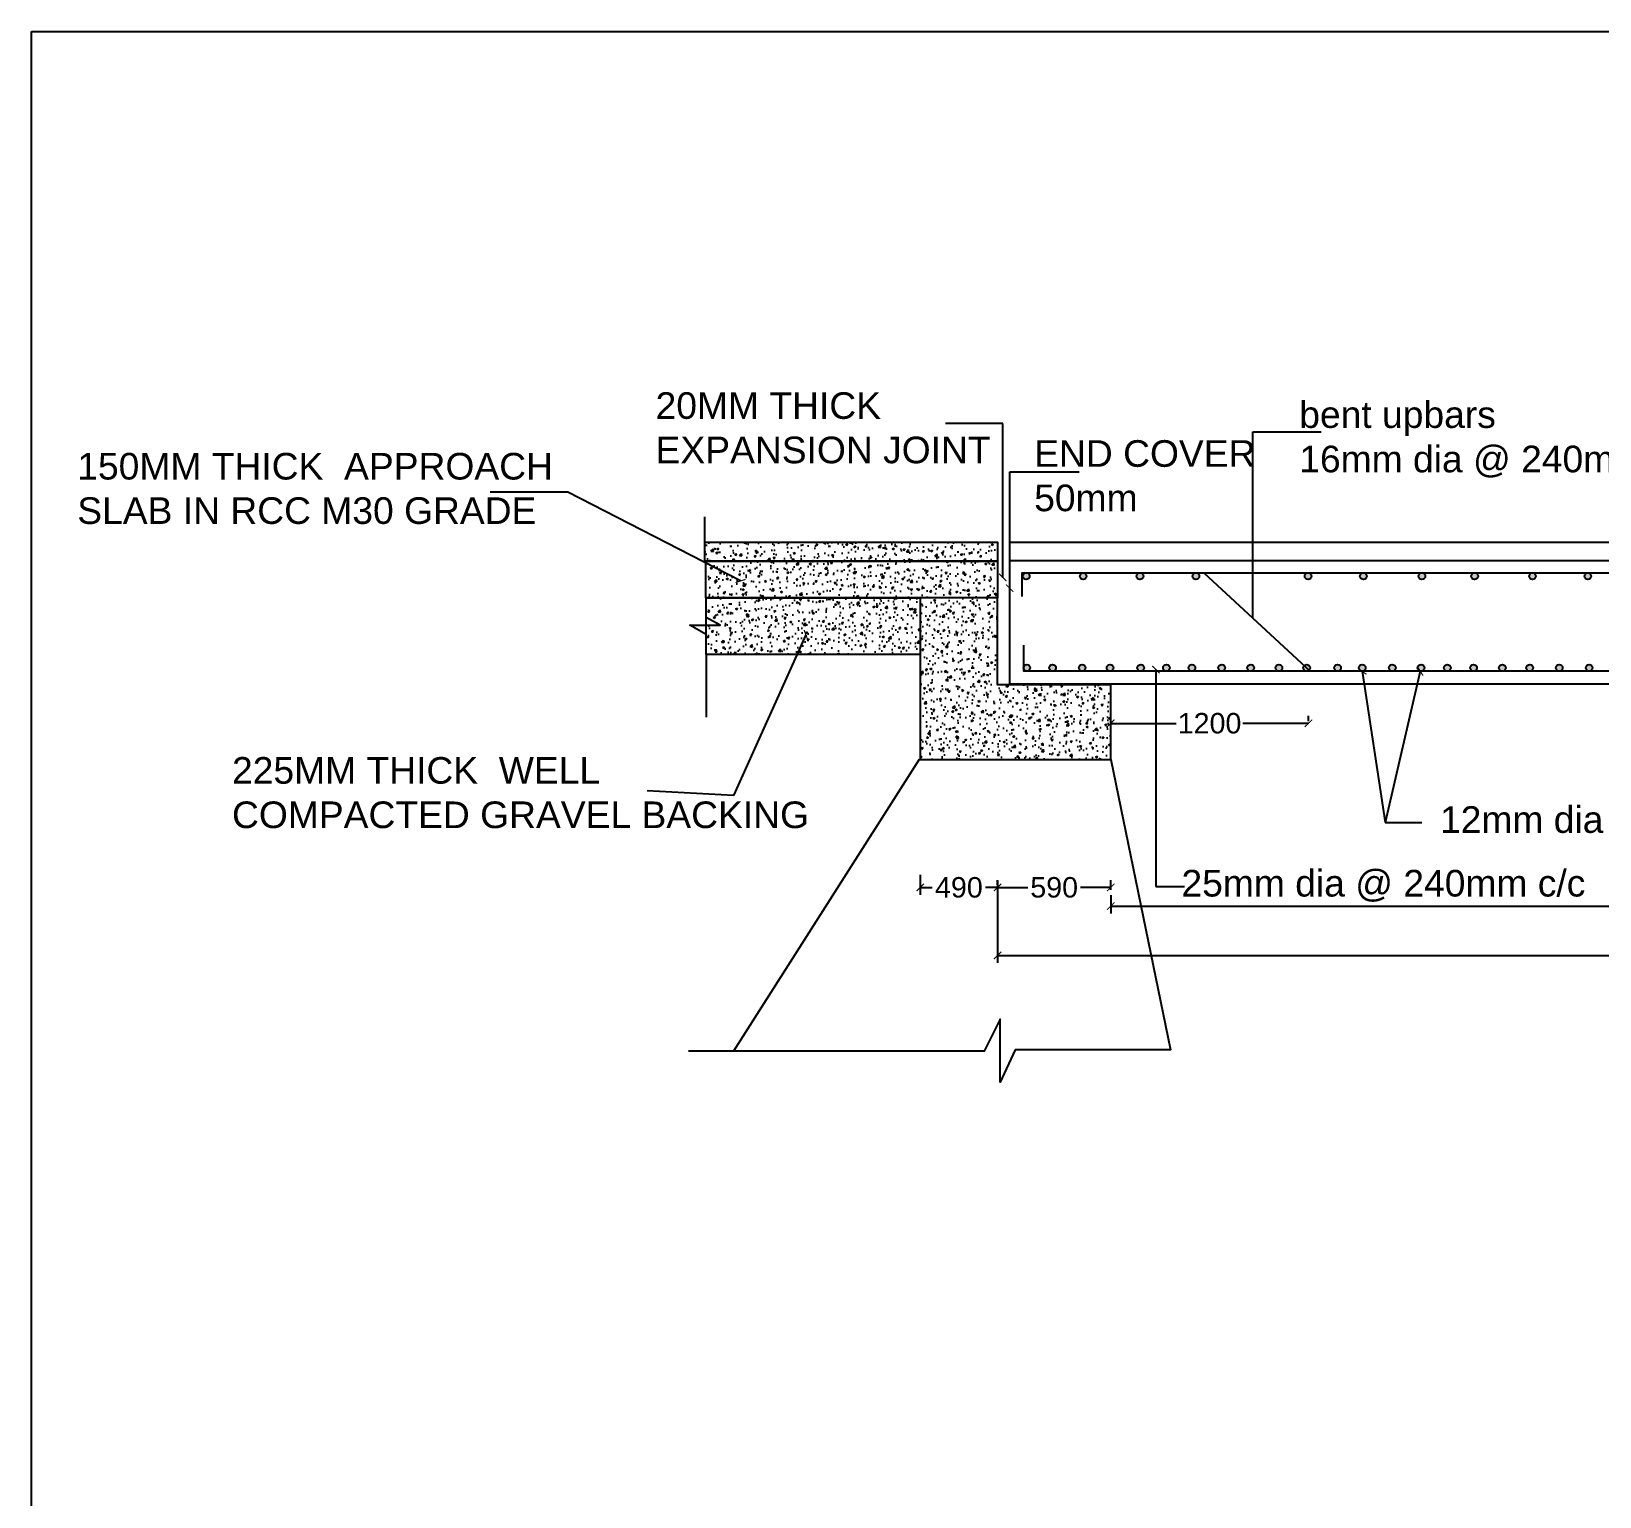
# Model space of a CAD drawing. Header units: inches. Extents: x 334 to 11487, y 261 to 10656.
# Drawn here: x 608.86 to 647.13, y 296.32 to 332.1 of the extents above; entities that cross this region are included whole.
import ezdxf

# ---------------------------------------------------------------- set-up
doc = ezdxf.new("R2010")
doc.units = ezdxf.units.IN
doc.header["$MEASUREMENT"] = 0
doc.layers.add('DIMENSION', color=255, linetype='Continuous')
doc.styles.get("Standard").update_dxf_attribs({"font": 'arial.ttf'})
doc.dimstyles.new('dig', dxfattribs={"dimtxt": 0.1875, "dimasz": 0.18, "dimexe": 0.18, "dimexo": 0.0625, "dimgap": 0.09, "dimtad": 0, "dimtih": 1, "dimtoh": 1, "dimdec": 4, "dimzin": 0, "dimdsep": 46, "dimtxsty": 'Standard', "dimblk": 'ARCHTICK', "dimcen": 0.09, "dimadec": 0, "dimazin": 0, "dimtfac": 1, "dimtdec": 4, "dimtofl": 0, "dimtmove": 0, "dimatfit": 3, "dimldrblk": 'ARCHTICK', "dimfxl": 1, "dimtolj": 1, "dimtzin": 0, "dimarcsym": 0})
pattern_1 = [(50, (198.6451, -229.39534), (0.46637983, -0.04080295), [0.0487668, -0.53643485]), (355, (198.6451, -229.39534), (-0.09021945, 0.48909342), [0.03901344, -0.42914788]), (100.451444, (198.68396, -229.39874), (0.37616037, 0.44829047), [0.0414454, -0.45589947]), (46.1842, (198.6451, -229.2653), (0.693946, -0.1076246), [0.0731502, -0.8046523]), (96.63564, (198.7029, -229.27426), (0.6077397, 0.63339535), [0.06216814, -0.6838496]), (351.18416, (198.6451, -229.2653), (0.6077397, 0.63339535), [0.0585202, -0.6437218]), (21, (198.7101, -229.2978), (0.38812332, -0.26179249), [0.0487668, -0.53643485]), (326, (198.7101, -229.2978), (0.15820948, 0.47151), [0.03901344, -0.42914788]), (71.451445, (198.74246, -229.3196), (0.5463328, 0.20971751), [0.0414454, -0.45589947]), (37.5, (198.6451, -229.39534), (0.00790663, 0.216455592), [0, -0.42394608, 0, -0.43565012, 0, -0.43077344]), (7.5, (198.6451, -229.39534), (0.17105414, 0.25645598), [0, -0.24838559, 0, -0.41419272, 0, -0.16418157]), (327.5, (198.5001, -229.39534), (0.34710419, -0.01466572), [0, -0.16255601, 0, -0.50717476, 0, -0.6729819]), (317.5, (198.43507, -229.39534), (0.37920168, 0.06509067), [0, -0.21132282, 0, -0.33681606, 0, -0.47791468])]

# ---------------------------------------------------------------- blocks, each defined once
blk = doc.blocks.new('_ArchTick')
at = {"color": 0, "linetype": 'ByBlock', "const_width": 0.15}
blk.add_lwpolyline([(-0.5, -0.5), (0.5, 0.5)], dxfattribs=at)
blk = doc.blocks.new('*D35')
at = {"layer": 'Defpoints', "color": 0, "ltscale": 0.02, "transparency": 16777216}
for p in [(635.196, 315.196), (640.022, 315.204), (640.022, 315.196)]:
    blk.add_point(p, dxfattribs=at)
at = {"layer": 'DIMENSION', "color": 0, "lineweight": -2, "ltscale": 0.02, "transparency": 16777216}
for p, q in [((635.196, 315.258), (635.196, 315.384)), ((640.022, 315.258), (640.022, 315.384)), ((635.196, 315.204), (636.797, 315.204)), ((640.022, 315.204), (638.421, 315.204))]:
    blk.add_line(p, q, dxfattribs=at)
at = {"layer": 'DIMENSION', "color": 0, "lineweight": -2, "ltscale": 0.02, "transparency": 16777216, "xscale": 0.18, "yscale": 0.18, "zscale": 0.18, "rotation": 180}
blk.add_blockref('_ArchTick', (635.196, 315.204), dxfattribs=at)
at = {"layer": 'DIMENSION', "color": 0, "lineweight": -2, "ltscale": 0.02, "transparency": 16777216, "xscale": 0.18, "yscale": 0.18, "zscale": 0.18}
blk.add_blockref('_ArchTick', (640.022, 315.204), dxfattribs=at)
at = {"layer": 'DIMENSION', "color": 0, "ltscale": 0.02, "transparency": 16777216, "insert": (637.609, 315.204), "char_height": 0.5, "attachment_point": 5}
blk.add_mtext('\\A1;1200', dxfattribs=at)
blk = doc.blocks.new('*D36')
at = {"layer": 'Defpoints', "color": 0, "ltscale": 0.02, "transparency": 16777216}
for p in [(630.549, 311.57), (632.435, 311.431), (632.435, 311.197)]:
    blk.add_point(p, dxfattribs=at)
at = {"layer": 'DIMENSION', "color": 0, "lineweight": -2, "ltscale": 0.02, "transparency": 16777216}
for p, q in [((630.549, 311.507), (630.549, 311.017)), ((630.549, 311.197), (630.841, 311.197)), ((632.435, 311.197), (632.144, 311.197)), ((632.435, 311.369), (632.435, 311.017))]:
    blk.add_line(p, q, dxfattribs=at)
at = {"layer": 'DIMENSION', "color": 0, "lineweight": -2, "ltscale": 0.02, "transparency": 16777216, "xscale": 0.18, "yscale": 0.18, "zscale": 0.18, "rotation": 180}
blk.add_blockref('_ArchTick', (630.549, 311.197), dxfattribs=at)
at = {"layer": 'DIMENSION', "color": 0, "lineweight": -2, "ltscale": 0.02, "transparency": 16777216, "xscale": 0.18, "yscale": 0.18, "zscale": 0.18}
blk.add_blockref('_ArchTick', (632.435, 311.197), dxfattribs=at)
at = {"layer": 'DIMENSION', "color": 0, "ltscale": 0.02, "transparency": 16777216, "insert": (631.492, 311.197), "char_height": 0.5, "attachment_point": 5}
blk.add_mtext('\\A1;490', dxfattribs=at)
blk = doc.blocks.new('*D37')
at = {"layer": 'Defpoints', "color": 0, "ltscale": 0.02, "transparency": 16777216}
for p in [(632.435, 311.197), (632.435, 311.197), (635.198, 311.074)]:
    blk.add_point(p, dxfattribs=at)
at = {"layer": 'DIMENSION', "color": 0, "lineweight": -2, "ltscale": 0.02, "transparency": 16777216}
for p, q in [((632.435, 311.26), (632.435, 311.377)), ((632.435, 311.197), (633.175, 311.197)), ((635.198, 311.197), (634.458, 311.197)), ((635.198, 311.136), (635.198, 311.377))]:
    blk.add_line(p, q, dxfattribs=at)
at = {"layer": 'DIMENSION', "color": 0, "lineweight": -2, "ltscale": 0.02, "transparency": 16777216, "xscale": 0.18, "yscale": 0.18, "zscale": 0.18, "rotation": 180}
blk.add_blockref('_ArchTick', (632.435, 311.197), dxfattribs=at)
at = {"layer": 'DIMENSION', "color": 0, "lineweight": -2, "ltscale": 0.02, "transparency": 16777216, "xscale": 0.18, "yscale": 0.18, "zscale": 0.18}
blk.add_blockref('_ArchTick', (635.198, 311.197), dxfattribs=at)
at = {"layer": 'DIMENSION', "color": 0, "ltscale": 0.02, "transparency": 16777216, "insert": (633.817, 311.197), "char_height": 0.5, "attachment_point": 5}
blk.add_mtext('\\A1;590', dxfattribs=at)
blk = doc.blocks.new('*D38')
at = {"layer": 'Defpoints', "color": 0, "ltscale": 0.02, "transparency": 16777216}
for p in [(635.198, 311.074), (678.544, 311.074), (678.544, 310.742)]:
    blk.add_point(p, dxfattribs=at)
at = {"layer": 'DIMENSION', "color": 0, "lineweight": -2, "ltscale": 0.02, "transparency": 16777216}
for p, q in [((635.198, 311.011), (635.198, 310.562)), ((678.544, 311.011), (678.544, 310.562)), ((635.198, 310.742), (655.6, 310.742)), ((678.544, 310.742), (658.142, 310.742))]:
    blk.add_line(p, q, dxfattribs=at)
at = {"layer": 'DIMENSION', "color": 0, "lineweight": -2, "ltscale": 0.02, "transparency": 16777216, "xscale": 0.18, "yscale": 0.18, "zscale": 0.18, "rotation": 180}
blk.add_blockref('_ArchTick', (635.198, 310.742), dxfattribs=at)
at = {"layer": 'DIMENSION', "color": 0, "lineweight": -2, "ltscale": 0.02, "transparency": 16777216, "xscale": 0.18, "yscale": 0.18, "zscale": 0.18}
blk.add_blockref('_ArchTick', (678.544, 310.742), dxfattribs=at)
at = {"layer": 'DIMENSION', "color": 0, "ltscale": 0.02, "transparency": 16777216, "insert": (656.871, 310.742), "char_height": 0.5, "attachment_point": 5}
blk.add_mtext('\\A1;S=8500', dxfattribs=at)
blk = doc.blocks.new('*D39')
at = {"layer": 'Defpoints', "color": 0, "ltscale": 0.02, "transparency": 16777216}
for p in [(632.435, 311.157), (681.279, 311.157), (681.279, 309.539)]:
    blk.add_point(p, dxfattribs=at)
at = {"layer": 'DIMENSION', "color": 0, "lineweight": -2, "ltscale": 0.02, "transparency": 16777216}
for p, q in [((632.435, 311.094), (632.435, 309.359)), ((681.279, 311.094), (681.279, 309.359)), ((632.435, 309.539), (656.021, 309.539)), ((681.279, 309.539), (657.693, 309.539))]:
    blk.add_line(p, q, dxfattribs=at)
at = {"layer": 'DIMENSION', "color": 0, "lineweight": -2, "ltscale": 0.02, "transparency": 16777216, "xscale": 0.18, "yscale": 0.18, "zscale": 0.18, "rotation": 180}
blk.add_blockref('_ArchTick', (632.435, 309.539), dxfattribs=at)
at = {"layer": 'DIMENSION', "color": 0, "lineweight": -2, "ltscale": 0.02, "transparency": 16777216, "xscale": 0.18, "yscale": 0.18, "zscale": 0.18}
blk.add_blockref('_ArchTick', (681.279, 309.539), dxfattribs=at)
at = {"layer": 'DIMENSION', "color": 0, "ltscale": 0.02, "transparency": 16777216, "insert": (656.857, 309.539), "char_height": 0.5, "attachment_point": 5}
blk.add_mtext('\\A1;9680', dxfattribs=at)

msp = doc.modelspace()

# ---------------------------------------------------------------- hatches: boundary and pattern name
at = {"layer": 'DIMENSION', "ltscale": 0.02}
h = msp.add_hatch(dxfattribs=at)
h.set_pattern_fill('AR-CONC', color=256, scale=0.065022)
h.set_pattern_definition(pattern_1)
h.paths.add_polyline_path([(632.43308, 319.16681), (625.31406, 319.16681), (625.31406, 318.27216), (632.43308, 318.27216)])
h.paths.add_polyline_path([(632.43308, 319.62614), (625.2961, 319.62614), (625.2961, 319.16681), (632.43308, 319.16681)])
h.paths.add_polyline_path([(630.54876, 318.26733), (625.32741, 318.26733), (625.32741, 317.7896), (625.66342, 317.5985), (625.32741, 317.5985), (625.32741, 316.88774), (630.54876, 316.88774)])
h = msp.add_hatch(color=256, dxfattribs=at)
h.paths.add_polyline_path([(635.9933, 318.79975, 0.35194172), (635.92847, 318.88045), (635.89286, 318.88045, 0.35194172), (635.82802, 318.79975, 1)])
h.paths.add_polyline_path([(634.60693, 318.79975, 0.35194172), (634.54209, 318.88045), (634.50648, 318.88045, 0.35194172), (634.44165, 318.79975, 1)])
h.paths.add_polyline_path([(633.21896, 318.79975, 0.35194172), (633.15413, 318.88045), (633.11852, 318.88045, 0.35194172), (633.05368, 318.79975, 1)])
h = msp.add_hatch(color=256, dxfattribs=at)
h.paths.add_polyline_path([(646.92337, 318.79975, 0.35194172), (646.85853, 318.88045), (646.82292, 318.88045, 0.35194172), (646.75809, 318.79975, 1)])
h.paths.add_polyline_path([(645.57159, 318.79975, 0.35194172), (645.50675, 318.88045), (645.47114, 318.88045, 0.35194172), (645.40631, 318.79975, 1)])
h.paths.add_polyline_path([(644.16036, 318.79975, 0.35194172), (644.09553, 318.88045), (644.05991, 318.88045, 0.35194172), (643.99508, 318.79975, 1)])
h.paths.add_polyline_path([(642.87409, 318.79975, 0.35194172), (642.80926, 318.88045), (642.77365, 318.88045, 0.35194172), (642.70881, 318.79975, 1)])
h.paths.add_polyline_path([(641.44477, 318.79975, 0.35194172), (641.37994, 318.88045), (641.34432, 318.88045, 0.35194172), (641.27949, 318.79975, 1)])
h.paths.add_polyline_path([(640.09632, 318.79975, 0.35194172), (640.03149, 318.88045), (639.99588, 318.88045, 0.35194172), (639.93104, 318.79975, 1)])
h.paths.add_polyline_path([(637.35802, 318.79975, 0.35194172), (637.29318, 318.88045), (637.25757, 318.88045, 0.35194172), (637.19274, 318.79975, 1)])
h = msp.add_hatch(dxfattribs=at)
h.set_pattern_fill('AR-CONC', color=256, scale=0.065022)
h.set_pattern_definition(pattern_1)
h.paths.add_polyline_path([(632.43308, 316.144), (632.43308, 318.27216), (630.54876, 318.27216), (630.54876, 316.88774), (630.54876, 314.31999), (635.19764, 314.31999), (635.19764, 316.144)])
h = msp.add_hatch(color=256, dxfattribs=at)
h.paths.add_polyline_path([(633.07607, 316.59349), (633.07607, 316.52278, 0.80020228), (633.23341, 316.55814, 0.80020228)])
h.paths.add_polyline_path([(633.86166, 316.55814, 1), (633.69638, 316.55814, 1)])
h.paths.add_polyline_path([(634.5825, 316.55814, 1), (634.41722, 316.55814, 1)])
h.paths.add_polyline_path([(635.09839, 316.55814, 1), (635.26367, 316.55814, 1)])
h.paths.add_polyline_path([(636.01097, 316.55814, 1), (635.84569, 316.55814, 1)])
h.paths.add_polyline_path([(636.47394, 316.55814, 1), (636.63922, 316.55814, 1)])
h.paths.add_polyline_path([(637.09559, 316.55814, 1), (637.26087, 316.55814, 1)])
h.paths.add_polyline_path([(637.82304, 316.55814, 1), (637.98832, 316.55814, 1)])
h.paths.add_polyline_path([(638.69594, 316.55814, 1), (638.53066, 316.55814, 1)])
h.paths.add_polyline_path([(639.21844, 316.55814, 1), (639.38372, 316.55814, 1)])
h.paths.add_polyline_path([(639.91631, 316.61199, 0.17935194), (639.89635, 316.55814, 0.66778381), (640.03736, 316.49964)])
h.paths.add_polyline_path([(639.91631, 316.61199), (640.03736, 316.49964, 0.1991962), (640.06163, 316.55814, 0.69584662)])
h.paths.add_polyline_path([(640.65026, 316.55814, 1), (640.81554, 316.55814, 1)])
h.paths.add_polyline_path([(641.25207, 316.55814, 1), (641.41735, 316.55814, 1)])
h.paths.add_polyline_path([(641.98614, 316.55814, 1), (642.15142, 316.55814, 1)])
h = msp.add_hatch(color=256, dxfattribs=at)
h.paths.add_polyline_path([(642.68714, 316.55814, 1), (642.85242, 316.55814, 1)])
h.paths.add_polyline_path([(643.32862, 316.55814, 1), (643.4939, 316.55814, 1)])
h.paths.add_polyline_path([(643.97011, 316.55814, 1), (644.13539, 316.55814, 1)])
h.paths.add_polyline_path([(644.67111, 316.55814, 1), (644.83639, 316.55814, 1)])
h.paths.add_polyline_path([(645.33905, 316.55814, 1), (645.50432, 316.55814, 1)])
h = msp.add_hatch(color=256, dxfattribs=at)
h.paths.add_polyline_path([(653.55565, 316.55814, 1), (653.72093, 316.55814, 1)])
h.paths.add_polyline_path([(652.90754, 316.55814, 1), (653.07282, 316.55814, 1)])
h.paths.add_polyline_path([(652.06105, 316.55814, 1), (652.22633, 316.55814, 1)])
h.paths.add_polyline_path([(651.69727, 316.55814, 1), (651.53199, 316.55814, 1)])
h.paths.add_polyline_path([(650.74502, 316.55814, 1), (650.9103, 316.55814, 1)])
h.paths.add_polyline_path([(650.1895, 316.55814, 1), (650.35478, 316.55814, 1)])
h.paths.add_polyline_path([(649.52818, 316.55814, 1), (649.69346, 316.55814, 1)])
h.paths.add_polyline_path([(648.79412, 316.55814, 1), (648.9594, 316.55814, 1)])
h.paths.add_polyline_path([(648.12618, 316.55814, 1), (648.29146, 316.55814, 1)])
h.paths.add_polyline_path([(647.49792, 316.55814, 1), (647.6632, 316.55814, 1)])
h.paths.add_polyline_path([(646.79031, 316.55814, 1), (646.95558, 316.55814, 1)])
h.paths.add_polyline_path([(646.05989, 316.55814, 1), (646.22517, 316.55814, 1)])

# ---------------------------------------------------------------- linework, layer by layer
for points in [[(608.85755, 332.09994), (719.86779, 332.09994), (719.86779, 260.5457), (608.85755, 260.5457)], [(625.2961, 319.62614), (632.43308, 319.62614), (632.43308, 319.16681), (625.2961, 319.16681)], [(632.73161, 319.62614), (681.3567, 319.62614), (681.3567, 316.16228), (632.73161, 316.16228)], [(625.31406, 319.16681), (632.43308, 319.16681), (632.43308, 318.27216), (625.31406, 318.27216)], [(625.32741, 318.26733), (630.54876, 318.26733), (630.54876, 316.88774), (625.32741, 316.88774)]]:
    msp.add_lwpolyline(points, close=True, dxfattribs=at)
for points in [[(625.2961, 319.62614), (625.2961, 320.25025)], [(632.73161, 319.17874), (681.3567, 319.17874)], [(633.03869, 318.30172), (633.03869, 318.88045), (681.04038, 318.88045), (681.04038, 318.29446)], [(637.47237, 318.88045), (640.06337, 316.4755)], [(635.19764, 314.31999), (635.19764, 316.144), (632.43308, 316.144), (632.43308, 318.27216)], [(625.32741, 317.37351), (624.92924, 317.5985), (625.66342, 317.5985), (625.32741, 317.7896)], [(625.32741, 316.88774), (625.32741, 315.35572)], [(630.54876, 316.88774), (630.54876, 314.31999)], [(681.06078, 317.10704), (681.06078, 316.4755), (633.07607, 316.4755), (633.07607, 317.10968)], [(630.52403, 314.31999), (635.19764, 314.31999), (636.65663, 307.22916), (632.86721, 307.22916), (632.49959, 306.44332), (632.49959, 307.98154), (632.11264, 307.2), (624.89466, 307.2)], [(630.52403, 314.31999), (625.99296, 307.2)]]:
    msp.add_lwpolyline(points, dxfattribs=at)
for centre in [(633.13632, 318.79975), (634.52429, 318.79975), (635.91066, 318.79975), (637.27538, 318.79975), (640.01368, 318.79975), (641.36213, 318.79975), (642.79145, 318.79975), (644.07772, 318.79975), (645.48895, 318.79975), (646.84073, 318.79975), (633.15077, 316.55814), (633.77902, 316.55814), (634.49986, 316.55814), (635.18103, 316.55814), (635.92833, 316.55814), (636.55658, 316.55814), (637.17823, 316.55814), (637.90568, 316.55814), (638.6133, 316.55814), (639.30108, 316.55814), (639.97899, 316.55814), (640.7329, 316.55814), (641.33471, 316.55814), (642.06878, 316.55814), (642.76978, 316.55814), (643.41126, 316.55814), (644.05275, 316.55814), (644.75375, 316.55814), (645.42169, 316.55814), (646.14253, 316.55814), (646.87295, 316.55814)]:
    msp.add_circle(centre, 0.08264, dxfattribs=at)

# ---------------------------------------------------------------- texts
at = {"layer": 'DIMENSION', "ltscale": 0.02, "char_height": 0.6502241, "attachment_point": 1}
for s, insert, width in [('20MM THICK EXPANSION JOINT', (624.09046, 323.28819), 8.1649069), ('bent upbars                       16mm dia @ 240mm c/c', (639.79799, 323.06739), 10.7500532), ('END COVER 50mm', (633.3294, 322.1177), 5.5360501), ('150MM THICK  APPROACH SLAB IN RCC M30 GRADE', (609.97791, 321.80711), 11.7858706), ('225MM THICK  WELL COMPACTED GRAVEL BACKING', (613.75389, 314.38032), 14.2758321), ('12mm dia @ 220mm c/c', (643.23281, 313.18024), 10.7500532), ('25mm dia @ 240mm c/c', (636.92364, 311.62574), 10.7500532)]:
    msp.add_mtext(s, dxfattribs=dict(at, insert=insert, width=width))

# ---------------------------------------------------------------- dimensions: what is measured, and where the dimension line sits
at = {"layer": 'DIMENSION', "ltscale": 0.02}
for base, p1, p2, text, picture, middle in [((640.02195, 315.204), (635.19625, 315.19586), (640.02195, 315.19586), '1200', '*D35', (637.6091, 315.204)), ((632.43542, 311.19714), (630.54876, 311.56953), (632.43542, 311.43122), '490', '*D36', (631.49209, 311.19714)), ((632.43542, 311.19714), (635.19764, 311.07366), (632.43542, 311.19714), '590', '*D37', (633.81653, 311.19714)), ((681.27872, 309.53889), (632.43542, 311.1565), (681.27872, 311.1565), '9680', '*D39', (656.85707, 309.53889)), ((678.54401, 310.74237), (635.19764, 311.07366), (678.54401, 311.07366), 'S=8500', '*D38', (656.87082, 310.74237))]:
    dim = msp.add_linear_dim(base=base, p1=p1, p2=p2, text=text, dimstyle='dig', override={"dimtxt": 0.5}, dxfattribs=at)
    dim.commit()
    dim.dimension.update_dxf_attribs({"geometry": picture, "text_midpoint": middle})

# ---------------------------------------------------------------- leaders
for points in [[(632.5618, 318.76762), (632.5618, 322.52896), (631.16431, 322.52896)], [(638.66308, 317.77524), (638.66308, 322.32013), (640.33271, 322.32013)], [(632.73161, 318.50423), (632.73161, 321.34767), (634.42601, 321.34767)], [(626.16419, 318.6805), (621.95214, 320.84833), (620.05518, 320.84833)], [(627.75886, 317.36379), (625.9935, 313.4389), (623.88644, 313.55266)], [(636.30131, 316.5171), (636.30131, 311.22397), (636.99674, 311.22397)], [(641.33471, 316.4755), (641.89316, 312.7861)], [(642.75107, 316.47764), (641.89316, 312.7861), (642.7852, 312.7861)]]:
    msp.add_leader(points, dimstyle='dig', override={"dimtxt": 0.5}, dxfattribs=at)

doc.saveas('drawing.dxf')
